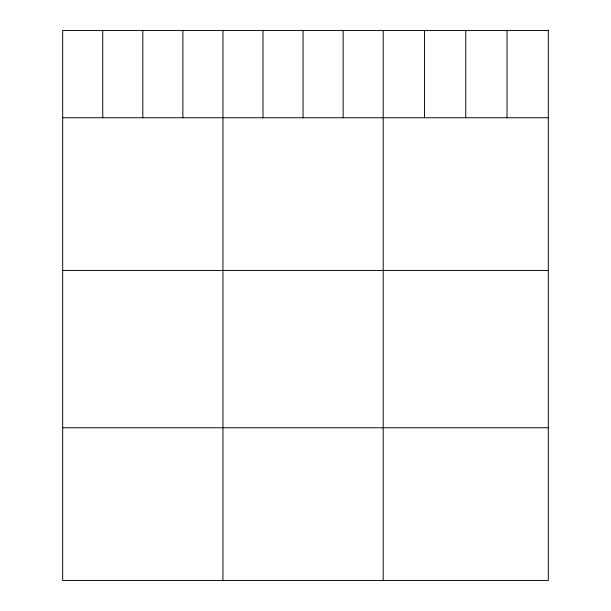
<?xml version="1.0" encoding="UTF-8"?>
<svg xmlns="http://www.w3.org/2000/svg" width="611" height="611" viewBox="0 0 611 611"><rect width="100%" height="100%" fill="white"/><g stroke="black" fill="none" stroke-linecap="round" stroke-linejoin="round"><path stroke-width="0.92" d="M62.689 117.747L548.311 117.747M62.689 270.436L548.311 270.436M62.689 427.761L548.311 427.761M507.031 30.55L507.031 117.747M465.75 30.55L465.75 117.747M424.477 30.55L424.477 117.747M383.196 30.55L383.196 580.45M343.138 30.55L343.138 117.747M303.071 30.55L303.071 117.747M263.005 30.55L263.005 117.747M222.946 30.55L222.946 580.45M182.88 30.55L182.88 117.747M142.821 30.55L142.821 117.747M102.755 30.55L102.755 117.747M548.311 30.55L62.689 30.55L62.689 580.45L548.311 580.45L548.311 30.55"/></g></svg>
